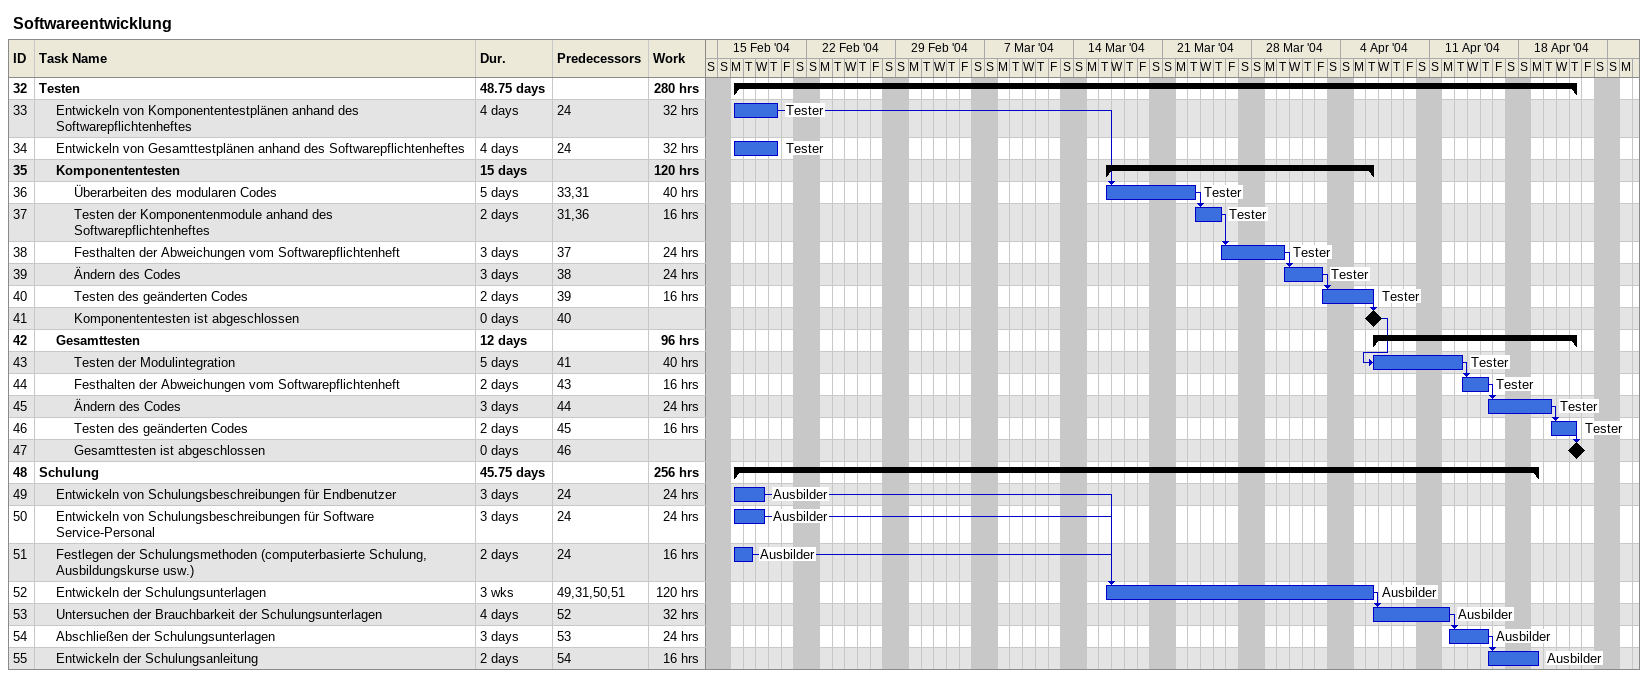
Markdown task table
Softwareentwicklung

| ID | Level | Task | Duration | Start | Finish | Predecessors | Resources | Work (h) |
|---|---|---|---|---|---|---|---|---|
| 32 | 1 | **Testen** | 48.75d | 2004-02-16 | 2004-04-22 |  |  | 280 |
| 33 | 2 | Entwickeln von Komponententestplänen anhand des Softwarepflichtenheftes | 4d | 2004-02-16 | 2004-02-19 | 24 | Tester | 32 |
| 34 | 2 | Entwickeln von Gesamttestplänen anhand des Softwarepflichtenheftes | 4d | 2004-02-16 | 2004-02-19 | 24 | Tester | 32 |
| 35 | 2 | **Komponententesten** | 15d | 2004-03-16 | 2004-04-06 |  |  | 120 |
| 36 | 3 | Überarbeiten des modularen Codes | 5d | 2004-03-16 | 2004-03-23 | 33, 31 | Tester | 40 |
| 37 | 3 | Testen der Komponentenmodule anhand des Softwarepflichtenheftes | 2d | 2004-03-23 | 2004-03-25 | 31, 36 | Tester | 16 |
| 38 | 3 | Festhalten der Abweichungen vom Softwarepflichtenheft | 3d | 2004-03-25 | 2004-03-30 | 37 | Tester | 24 |
| 39 | 3 | Ändern des Codes | 3d | 2004-03-30 | 2004-04-02 | 38 | Tester | 24 |
| 40 | 3 | Testen des geänderten Codes | 2d | 2004-04-02 | 2004-04-06 | 39 | Tester | 16 |
| 41 | 3 | Komponententesten ist abgeschlossen | 0d | 2004-04-06 | 2004-04-06 | 40 |  |  |
| 42 | 2 | **Gesamttesten** | 12d | 2004-04-06 | 2004-04-22 |  |  | 96 |
| 43 | 3 | Testen der Modulintegration | 5d | 2004-04-06 | 2004-04-13 | 41 | Tester | 40 |
| 44 | 3 | Festhalten der Abweichungen vom Softwarepflichtenheft | 2d | 2004-04-13 | 2004-04-15 | 43 | Tester | 16 |
| 45 | 3 | Ändern des Codes | 3d | 2004-04-15 | 2004-04-20 | 44 | Tester | 24 |
| 46 | 3 | Testen des geänderten Codes | 2d | 2004-04-20 | 2004-04-22 | 45 | Tester | 16 |
| 47 | 3 | Gesamttesten ist abgeschlossen | 0d | 2004-04-22 | 2004-04-22 | 46 |  |  |
| 48 | 1 | **Schulung** | 45.75d | 2004-02-16 | 2004-04-19 |  |  | 256 |
| 49 | 2 | Entwickeln von Schulungsbeschreibungen für Endbenutzer | 3d | 2004-02-16 | 2004-02-18 | 24 | Ausbilder | 24 |
| 50 | 2 | Entwickeln von Schulungsbeschreibungen für Software Service-Personal | 3d | 2004-02-16 | 2004-02-18 | 24 | Ausbilder | 24 |
| 51 | 2 | Festlegen der Schulungsmethoden (computerbasierte Schulung, Ausbildungskurse usw.) | 2d | 2004-02-16 | 2004-02-17 | 24 | Ausbilder | 16 |
| 52 | 2 | Entwickeln der Schulungsunterlagen | 3w | 2004-03-16 | 2004-04-06 | 49, 31, 50, 51 | Ausbilder | 120 |
| 53 | 2 | Untersuchen der Brauchbarkeit der Schulungsunterlagen | 4d | 2004-04-06 | 2004-04-12 | 52 | Ausbilder | 32 |
| 54 | 2 | Abschließen der Schulungsunterlagen | 3d | 2004-04-12 | 2004-04-15 | 53 | Ausbilder | 24 |
| 55 | 2 | Entwickeln der Schulungsanleitung | 2d | 2004-04-15 | 2004-04-19 | 54 | Ausbilder | 16 |
